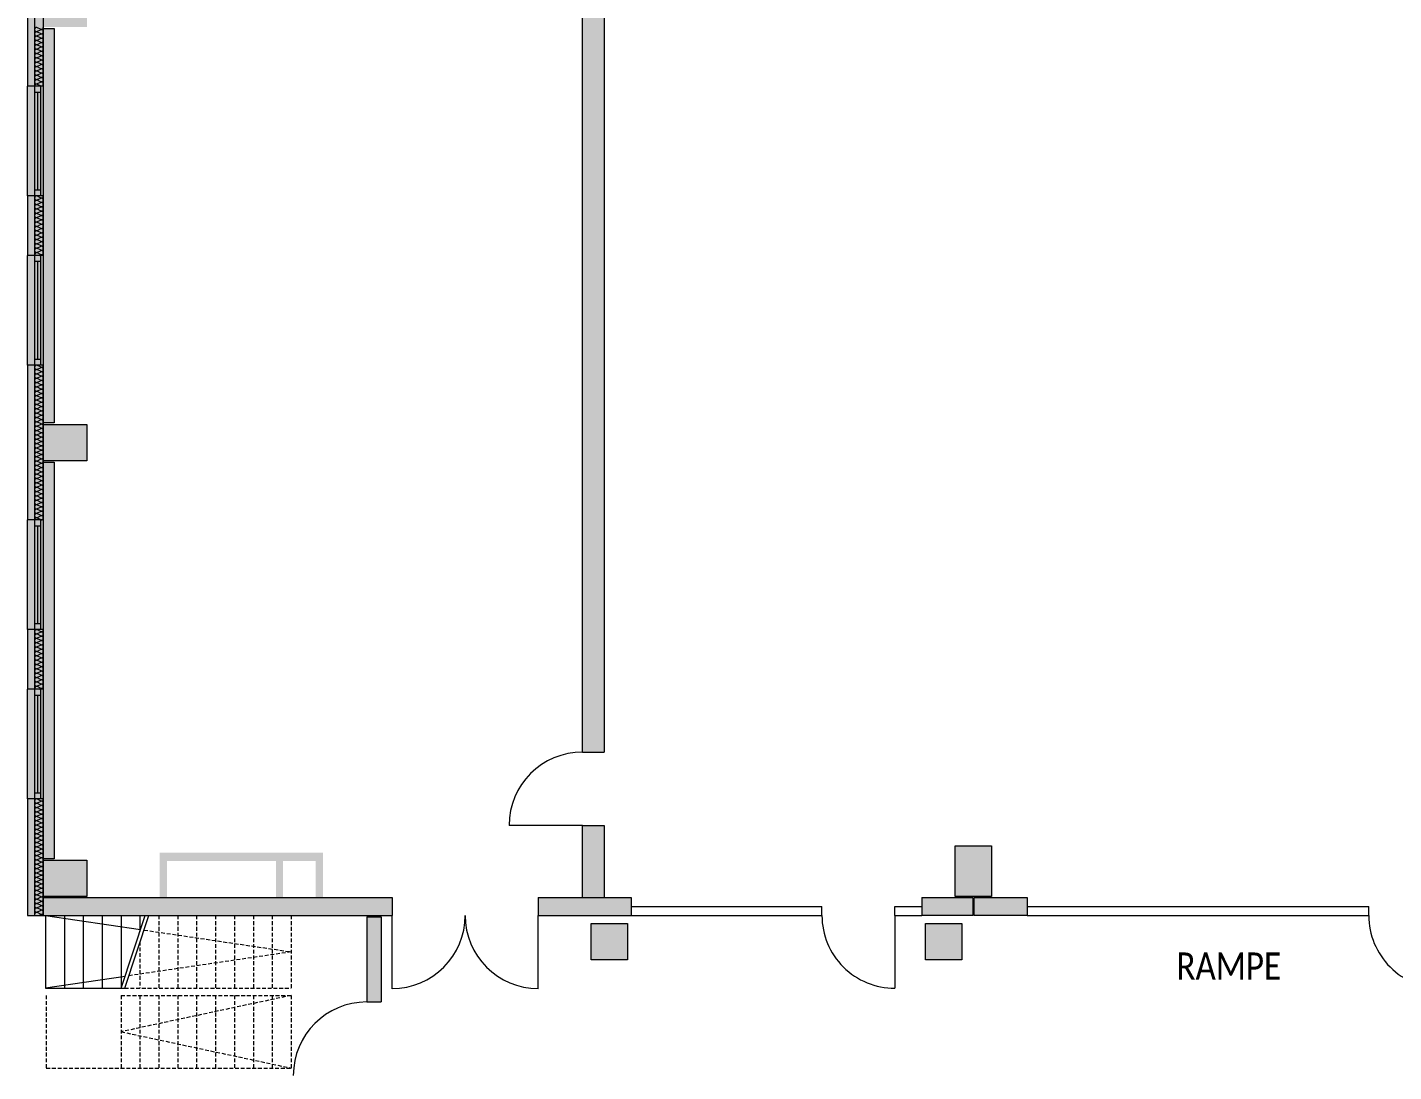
# Model space of a CAD drawing. Header units: inches. Extents: x -139469 to 69789, y -72919 to 35471.
# Drawn here: x -139469 to -120666, y -44619 to -30244 of the extents above; entities that cross this region are included whole.
import ezdxf

# ---------------------------------------------------------------- set-up
doc = ezdxf.new("R2010")
doc.units = ezdxf.units.IN
doc.header["$LTSCALE"] = 525
doc.header["$MEASUREMENT"] = 0
for name, pattern in [('AUSGEZOGEN', [0]), ('VERDECKT', [0.15, 0.1, -0.05]), ('Volllinie', [0])]:
    doc.linetypes.add(name, pattern=pattern)
doc.layers.add('Grundebene', color=7, linetype='Continuous')
doc.styles.add('CALIBRI', font='calibri.ttf', dxfattribs={"height": 0.2})

msp = doc.modelspace()

# ---------------------------------------------------------------- hatches: boundary and pattern name
at = {"layer": 'Grundebene', "true_color": 0x000000, "transparency": 33554687}
for points in [[(-139469, 18221), (-139469, -42469), (-139249, -42469), (-139249, -41689), (-139249, -36229), (-139249, -36209), (-139249, -35709), (-139249, -35689), (-139249, -30259), (-139249, -30239), (-139249, -29739), (-139249, -29719), (-139249, -24289), (-139249, -24269), (-139249, -23769), (-139249, -23749), (-139249, -18319), (-139249, -18299), (-139249, -17799), (-139249, -17779), (-139249, -12349), (-139249, -12329), (-139249, -11829), (-139249, -11809), (-139249, -6379), (-139249, -6359), (-139249, -5859), (-139249, -5839), (-139249, -409), (-139249, -389), (-139249, 111), (-139249, 131), (-139249, 5561), (-139249, 5581), (-139249, 6081), (-139249, 6101), (-139249, 11531), (-139249, 11551), (-139249, 12051), (-139249, 12071), (-139249, 17601), (-139249, 18221)], [(-139099, -41689), (-139099, -36229), (-139249, -36229), (-139249, -36209), (-138649, -36209), (-138649, -35709), (-139249, -35709), (-139249, -35689), (-139099, -35689), (-139099, -30259), (-139249, -30259), (-139249, -30239), (-138649, -30239), (-138649, -29739), (-139249, -29739), (-139249, -29719), (-139099, -29719), (-139099, -24289), (-139249, -24289), (-139249, -24269), (-138649, -24269), (-138649, -23769), (-139249, -23769), (-139249, -23749), (-139099, -23749), (-139099, -18319), (-139249, -18319), (-139249, -18299), (-138649, -18299), (-138649, -17799), (-139249, -17799), (-139249, -17779), (-139099, -17779), (-139099, -12349), (-139249, -12349), (-139249, -12329), (-138649, -12329), (-138649, -11829), (-139249, -11829), (-139249, -11809), (-139099, -11809), (-139099, -6379), (-139249, -6379), (-139249, -6359), (-138649, -6359), (-138649, -5859), (-139249, -5859), (-139249, -5839), (-139099, -5839), (-139099, -409), (-139249, -409), (-139249, -389), (-138649, -389), (-138649, 111), (-139249, 111), (-139249, 131), (-139099, 131), (-139099, 5561), (-139249, 5561), (-139249, 5581), (-138649, 5581), (-138649, 6081), (-139249, 6081), (-139249, 6101), (-139099, 6101), (-139099, 11531), (-139249, 11531), (-139249, 12071), (-139099, 12071), (-139099, 17601), (-139249, 17601), (-139249, 12071), (-139249, 11531), (-139249, 6101), (-139249, 6081), (-139249, 5581), (-139249, 5561), (-139249, 131), (-139249, 111), (-139249, -389), (-139249, -409), (-139249, -5839), (-139249, -5859), (-139249, -6359), (-139249, -6379), (-139249, -11809), (-139249, -11829), (-139249, -12329), (-139249, -12349), (-139249, -17779), (-139249, -17799), (-139249, -18299), (-139249, -18319), (-139249, -23749), (-139249, -23769), (-139249, -24269), (-139249, -24289), (-139249, -29719), (-139249, -29739), (-139249, -30239), (-139249, -30259), (-139249, -35689), (-139249, -35709), (-139249, -36209), (-139249, -36229), (-139249, -41689)], [(-131829, -28954), (-131529, -28954), (-131529, -40219), (-131829, -40219)], [(-131529, -41229), (-131529, -42219), (-131829, -42219), (-131829, -41229)], [(-138649, -42209), (-139249, -42209), (-139249, -41709), (-138649, -41709)], [(-135949, -41719), (-135949, -42219), (-136049, -42219), (-136049, -41719), (-137549, -41719), (-137549, -42219), (-137649, -42219), (-137649, -41604), (-135399, -41604), (-135399, -42219), (-135499, -42219), (-135499, -41719)], [(-139249, -42219), (-134449, -42219), (-134449, -42469), (-139249, -42469)], [(-132439, -42469), (-131159, -42469), (-131159, -42219), (-132439, -42219)], [(-134799, -42489), (-134799, -43659), (-134599, -43659), (-134599, -42489)], [(-134799, -43659), (-134599, -43659), (-134599, -42489), (-134799, -42489)], [(-131709, -43079), (-131709, -42579), (-131209, -42579), (-131209, -43079)]]:
    msp.add_hatch(color=18, dxfattribs=at).paths.add_polyline_path(points, flags=0)
h = msp.add_hatch(color=18, dxfattribs=at)
h.paths.add_polyline_path([(-126199, -41509), (-126199, -42209), (-126699, -42209), (-126699, -41509)], flags=0)
h.paths.add_polyline_path([(-126439, -42219), (-125709, -42219), (-125709, -42469), (-126439, -42469)], flags=0)
h.paths.add_polyline_path([(-126459, -42219), (-126459, -42469), (-127159, -42469), (-127159, -42219)], flags=0)
h.paths.add_polyline_path([(-127109, -42579), (-126609, -42579), (-126609, -43079), (-127109, -43079)], flags=0)

# ---------------------------------------------------------------- linework, layer by layer
at = {"layer": 'Grundebene', "color": 18, "linetype": 'AUSGEZOGEN', "lineweight": 13, "true_color": 0x000000}
for p, q in [((-139469, -28924), (-139469, -31054)), ((-139369, -28924), (-139369, -31054)), ((-139249, -31054), (-139249, -28924)), ((-131829, -40219), (-131829, -28954)), ((-131529, -28954), (-131529, -40219)), ((-139279, -30273), (-139339, -30244)), ((-139249, -35689), (-139249, -30259)), ((-139249, -30259), (-139099, -30259)), ((-139099, -30259), (-139099, -35689)), ((-139339, -30303), (-139279, -30274)), ((-139279, -30333), (-139339, -30304)), ((-139339, -30363), (-139279, -30334)), ((-139279, -30393), (-139339, -30364)), ((-139339, -30423), (-139279, -30394)), ((-139279, -30453), (-139339, -30424)), ((-139339, -30483), (-139279, -30454)), ((-139279, -30513), (-139339, -30484)), ((-139339, -30543), (-139279, -30514)), ((-139279, -30573), (-139339, -30544)), ((-139339, -30603), (-139279, -30574)), ((-139279, -30633), (-139339, -30604)), ((-139339, -30663), (-139279, -30634)), ((-139279, -30693), (-139339, -30664)), ((-139339, -30723), (-139279, -30694)), ((-139279, -30753), (-139339, -30724)), ((-139339, -30783), (-139279, -30754)), ((-139279, -30813), (-139339, -30784)), ((-139339, -30843), (-139279, -30814)), ((-139279, -30873), (-139339, -30844)), ((-139339, -30903), (-139279, -30874)), ((-139279, -30933), (-139339, -30904)), ((-139339, -30963), (-139279, -30934)), ((-139279, -30993), (-139339, -30964)), ((-139339, -31023), (-139279, -30994)), ((-139279, -31053), (-139339, -31024)), ((-139249, -31054), (-139469, -31054)), ((-139469, -32564), (-139469, -31054)), ((-139369, -31054), (-139369, -32564)), ((-139369, -31134), (-139289, -31134)), ((-139329, -31134), (-139329, -32484)), ((-139289, -31054), (-139289, -32564)), ((-139249, -32564), (-139249, -31054)), ((-139289, -32484), (-139369, -32484)), ((-139249, -32564), (-139469, -32564)), ((-139469, -32564), (-139469, -33384)), ((-139369, -32564), (-139369, -33384)), ((-139279, -32593), (-139339, -32564)), ((-139339, -32623), (-139279, -32594)), ((-139279, -32653), (-139339, -32624)), ((-139339, -32683), (-139279, -32654)), ((-139279, -32713), (-139339, -32684)), ((-139339, -32743), (-139279, -32714)), ((-139249, -33384), (-139249, -32564)), ((-139279, -32773), (-139339, -32744)), ((-139339, -32803), (-139279, -32774)), ((-139279, -32833), (-139339, -32804)), ((-139339, -32863), (-139279, -32834)), ((-139279, -32893), (-139339, -32864)), ((-139339, -32923), (-139279, -32894)), ((-139279, -32953), (-139339, -32924)), ((-139339, -32983), (-139279, -32954)), ((-139279, -33013), (-139339, -32984)), ((-139339, -33043), (-139279, -33014)), ((-139279, -33073), (-139339, -33044)), ((-139339, -33103), (-139279, -33074)), ((-139279, -33133), (-139339, -33104)), ((-139339, -33163), (-139279, -33134)), ((-139279, -33193), (-139339, -33164)), ((-139339, -33223), (-139279, -33194)), ((-139279, -33253), (-139339, -33224)), ((-139339, -33283), (-139279, -33254)), ((-139249, -33384), (-139469, -33384)), ((-139469, -34894), (-139469, -33384)), ((-139369, -33384), (-139369, -34894)), ((-139369, -33464), (-139289, -33464)), ((-139279, -33313), (-139339, -33284)), ((-139339, -33343), (-139279, -33314)), ((-139279, -33373), (-139339, -33344)), ((-139329, -33464), (-139329, -34814)), ((-139299, -33384), (-139279, -33374)), ((-139289, -33384), (-139289, -34894)), ((-139249, -34894), (-139249, -33384)), ((-139249, -34894), (-139469, -34894)), ((-139469, -34894), (-139469, -37024)), ((-139289, -34814), (-139369, -34814)), ((-139369, -34894), (-139369, -37024)), ((-139279, -34923), (-139339, -34894)), ((-139339, -34953), (-139279, -34924)), ((-139279, -34983), (-139339, -34954)), ((-139249, -37024), (-139249, -34894)), ((-139339, -35013), (-139279, -34984)), ((-139279, -35043), (-139339, -35014)), ((-139339, -35073), (-139279, -35044)), ((-139279, -35103), (-139339, -35074)), ((-139339, -35133), (-139279, -35104)), ((-139279, -35163), (-139339, -35134)), ((-139339, -35193), (-139279, -35164)), ((-139279, -35223), (-139339, -35194)), ((-139339, -35253), (-139279, -35224)), ((-139279, -35283), (-139339, -35254)), ((-139339, -35313), (-139279, -35284)), ((-139279, -35343), (-139339, -35314)), ((-139339, -35373), (-139279, -35344)), ((-139279, -35403), (-139339, -35374)), ((-139339, -35433), (-139279, -35404)), ((-139279, -35463), (-139339, -35434)), ((-139339, -35493), (-139279, -35464)), ((-139279, -35523), (-139339, -35494)), ((-139339, -35553), (-139279, -35524)), ((-139279, -35583), (-139339, -35554)), ((-139339, -35613), (-139279, -35584)), ((-139279, -35643), (-139339, -35614)), ((-139339, -35673), (-139279, -35644)), ((-139279, -35703), (-139339, -35674)), ((-139339, -35733), (-139279, -35704)), ((-139099, -35689), (-139249, -35689)), ((-139249, -35709), (-138649, -35709)), ((-139249, -36209), (-139249, -35709)), ((-138649, -35709), (-138649, -36209)), ((-139279, -35763), (-139339, -35734)), ((-139339, -35793), (-139279, -35764)), ((-139279, -35823), (-139339, -35794)), ((-139339, -35853), (-139279, -35824)), ((-139279, -35883), (-139339, -35854)), ((-139339, -35913), (-139279, -35884)), ((-139279, -35943), (-139339, -35914)), ((-139339, -35973), (-139279, -35944)), ((-139279, -36003), (-139339, -35974)), ((-139339, -36033), (-139279, -36004)), ((-139279, -36063), (-139339, -36034)), ((-139339, -36093), (-139279, -36064)), ((-139279, -36123), (-139339, -36094)), ((-139339, -36153), (-139279, -36124)), ((-139279, -36183), (-139339, -36154)), ((-139339, -36213), (-139279, -36184)), ((-139279, -36243), (-139339, -36214)), ((-139339, -36273), (-139279, -36244)), ((-139279, -36303), (-139339, -36274)), ((-138649, -36209), (-139249, -36209)), ((-139249, -41689), (-139249, -36229)), ((-139249, -36229), (-139099, -36229)), ((-139099, -36229), (-139099, -41689)), ((-139339, -36333), (-139279, -36304)), ((-139279, -36363), (-139339, -36334)), ((-139339, -36393), (-139279, -36364)), ((-139279, -36423), (-139339, -36394)), ((-139339, -36453), (-139279, -36424)), ((-139279, -36483), (-139339, -36454)), ((-139339, -36513), (-139279, -36484)), ((-139279, -36543), (-139339, -36514)), ((-139339, -36573), (-139279, -36544)), ((-139279, -36603), (-139339, -36574)), ((-139339, -36633), (-139279, -36604)), ((-139279, -36663), (-139339, -36634)), ((-139339, -36693), (-139279, -36664)), ((-139279, -36723), (-139339, -36694)), ((-139339, -36753), (-139279, -36724)), ((-139279, -36783), (-139339, -36754)), ((-139339, -36813), (-139279, -36784)), ((-139279, -36843), (-139339, -36814)), ((-139339, -36873), (-139279, -36844)), ((-139249, -37024), (-139469, -37024)), ((-139469, -38534), (-139469, -37024)), ((-139369, -37024), (-139369, -38534)), ((-139279, -36903), (-139339, -36874)), ((-139339, -36933), (-139279, -36904)), ((-139279, -36963), (-139339, -36934)), ((-139339, -36993), (-139279, -36964)), ((-139279, -37023), (-139339, -36994)), ((-139289, -37024), (-139289, -38534)), ((-139249, -38534), (-139249, -37024)), ((-139369, -37104), (-139289, -37104)), ((-139329, -37104), (-139329, -38454)), ((-139249, -38534), (-139469, -38534)), ((-139469, -38534), (-139469, -39354)), ((-139289, -38454), (-139369, -38454)), ((-139369, -38534), (-139369, -39354)), ((-139279, -38563), (-139339, -38534)), ((-139249, -39354), (-139249, -38534)), ((-139339, -38593), (-139279, -38564)), ((-139279, -38623), (-139339, -38594)), ((-139339, -38653), (-139279, -38624)), ((-139279, -38683), (-139339, -38654)), ((-139339, -38713), (-139279, -38684)), ((-139279, -38743), (-139339, -38714)), ((-139339, -38773), (-139279, -38744)), ((-139279, -38803), (-139339, -38774)), ((-139339, -38833), (-139279, -38804)), ((-139279, -38863), (-139339, -38834)), ((-139339, -38893), (-139279, -38864)), ((-139279, -38923), (-139339, -38894)), ((-139339, -38953), (-139279, -38924)), ((-139279, -38983), (-139339, -38954)), ((-139339, -39013), (-139279, -38984)), ((-139279, -39043), (-139339, -39014)), ((-139339, -39073), (-139279, -39044)), ((-139279, -39103), (-139339, -39074)), ((-139339, -39133), (-139279, -39104)), ((-139279, -39163), (-139339, -39134)), ((-139339, -39193), (-139279, -39164)), ((-139279, -39223), (-139339, -39194)), ((-139339, -39253), (-139279, -39224)), ((-139279, -39283), (-139339, -39254)), ((-139339, -39313), (-139279, -39284)), ((-139249, -39354), (-139469, -39354)), ((-139469, -40864), (-139469, -39354)), ((-139369, -39354), (-139369, -40864)), ((-139369, -39434), (-139289, -39434)), ((-139279, -39343), (-139339, -39314)), ((-139329, -39434), (-139329, -40784)), ((-139299, -39354), (-139279, -39344)), ((-139289, -39354), (-139289, -40864)), ((-139249, -40864), (-139249, -39354)), ((-131829, -40219), (-131529, -40219)), ((-139289, -40784), (-139369, -40784)), ((-139249, -40864), (-139469, -40864)), ((-139469, -40864), (-139469, -42469)), ((-139369, -40864), (-139369, -42469)), ((-139279, -40893), (-139339, -40864)), ((-139339, -40923), (-139279, -40894)), ((-139279, -40953), (-139339, -40924)), ((-139339, -40983), (-139279, -40954)), ((-139279, -41013), (-139339, -40984)), ((-139249, -42469), (-139249, -40864)), ((-139339, -41043), (-139279, -41014)), ((-139279, -41073), (-139339, -41044)), ((-139339, -41103), (-139279, -41074)), ((-139279, -41133), (-139339, -41104)), ((-139339, -41163), (-139279, -41134)), ((-139279, -41193), (-139339, -41164)), ((-139339, -41223), (-139279, -41194)), ((-139279, -41253), (-139339, -41224)), ((-139339, -41283), (-139279, -41254)), ((-139279, -41313), (-139339, -41284)), ((-139339, -41343), (-139279, -41314)), ((-139279, -41373), (-139339, -41344)), ((-131829, -41229), (-132839, -41229)), ((-131829, -42219), (-131829, -41229)), ((-131829, -41229), (-131529, -41229)), ((-131529, -41229), (-131529, -42219)), ((-139339, -41403), (-139279, -41374)), ((-139279, -41433), (-139339, -41404)), ((-139339, -41463), (-139279, -41434)), ((-139279, -41493), (-139339, -41464)), ((-139339, -41523), (-139279, -41494)), ((-139279, -41553), (-139339, -41524)), ((-139339, -41583), (-139279, -41554)), ((-126699, -41509), (-126199, -41509)), ((-126699, -42209), (-126699, -41509)), ((-126199, -41509), (-126199, -42209)), ((-139279, -41613), (-139339, -41584)), ((-139339, -41643), (-139279, -41614)), ((-139279, -41673), (-139339, -41644)), ((-139339, -41703), (-139279, -41674)), ((-139279, -41733), (-139339, -41704)), ((-139339, -41763), (-139279, -41734)), ((-139099, -41689), (-139249, -41689)), ((-139249, -41709), (-138649, -41709)), ((-139249, -42209), (-139249, -41709)), ((-138649, -41709), (-138649, -42209)), ((-139279, -41793), (-139339, -41764)), ((-139339, -41823), (-139279, -41794)), ((-139279, -41853), (-139339, -41824)), ((-139339, -41883), (-139279, -41854)), ((-139279, -41913), (-139339, -41884)), ((-139339, -41943), (-139279, -41914)), ((-139279, -41973), (-139339, -41944)), ((-139339, -42003), (-139279, -41974)), ((-139279, -42033), (-139339, -42004)), ((-139339, -42063), (-139279, -42034)), ((-139279, -42093), (-139339, -42064)), ((-139339, -42123), (-139279, -42094)), ((-139279, -42153), (-139339, -42124)), ((-139339, -42183), (-139279, -42154)), ((-139279, -42213), (-139339, -42184)), ((-139339, -42243), (-139279, -42214)), ((-139279, -42273), (-139339, -42244)), ((-139339, -42303), (-139279, -42274)), ((-139279, -42333), (-139339, -42304)), ((-138649, -42209), (-139249, -42209)), ((-139249, -42469), (-139249, -42219)), ((-139249, -42219), (-134449, -42219)), ((-134449, -42219), (-134449, -42469)), ((-132439, -42219), (-132439, -42469)), ((-132439, -42219), (-131159, -42219)), ((-131159, -42219), (-131159, -42469)), ((-127159, -42219), (-127159, -42469)), ((-127159, -42219), (-126459, -42219)), ((-126199, -42209), (-126699, -42209)), ((-126459, -42219), (-126459, -42469)), ((-126439, -42219), (-125709, -42219)), ((-126439, -42469), (-126439, -42219)), ((-125709, -42219), (-125709, -42469)), ((-139469, -42469), (-139249, -42469)), ((-139339, -42363), (-139279, -42334)), ((-139279, -42393), (-139339, -42364)), ((-139339, -42423), (-139279, -42394)), ((-139279, -42453), (-139339, -42424)), ((-139309, -42469), (-139279, -42454)), ((-139249, -42469), (-134449, -42469)), ((-139219, -42469), (-139219, -43469)), ((-139219, -42469), (-139219, -43469)), ((-139219, -42469), (-137911, -42662)), ((-138959, -42469), (-138959, -43469)), ((-138699, -42469), (-138699, -43469)), ((-138439, -42469), (-138439, -43469)), ((-138179, -42469), (-138179, -43469)), ((-138179, -43469), (-137847, -42469)), ((-138129, -43469), (-137797, -42469)), ((-137919, -42469), (-137919, -42687)), ((-134799, -42489), (-134599, -42489)), ((-134799, -42489), (-134799, -43659)), ((-134599, -42489), (-134599, -43659)), ((-134449, -43479), (-134449, -42469)), ((-132439, -42469), (-131159, -42469)), ((-132439, -43479), (-132439, -42469)), ((-131159, -42344), (-128534, -42344)), ((-131159, -42469), (-128534, -42469)), ((-127530, -42344), (-127159, -42344)), ((-127530, -42469), (-127159, -42469)), ((-127530, -42469), (-127530, -43469)), ((-126459, -42469), (-127159, -42469)), ((-125709, -42469), (-126444, -42469)), ((-125709, -42344), (-121009, -42344)), ((-125709, -42469), (-121009, -42469)), ((-131709, -42579), (-131209, -42579)), ((-131709, -43079), (-131709, -42579)), ((-131209, -42579), (-131209, -43079)), ((-127109, -42579), (-126609, -42579)), ((-127109, -43079), (-127109, -42579)), ((-126609, -42579), (-126609, -43079)), ((-131209, -43079), (-131709, -43079)), ((-126609, -43079), (-127109, -43079)), ((-138125, -43307), (-139219, -43469)), ((-139219, -43469), (-138129, -43469)), ((-134799, -43659), (-134599, -43659))]:
    msp.add_line(p, q, dxfattribs=at)
at = {"layer": 'Grundebene', "color": 18, "linetype": 'VERDECKT', "lineweight": 13, "true_color": 0x000000}
for p, q in [((-137659, -42469), (-137659, -43469)), ((-137399, -42469), (-137399, -43469)), ((-137139, -42469), (-137139, -43469)), ((-136879, -42469), (-136879, -43469)), ((-136619, -42469), (-136619, -43469)), ((-136359, -42469), (-136359, -43469)), ((-136099, -42469), (-136099, -43469)), ((-135839, -42469), (-135839, -43469)), ((-137863, -42669), (-135839, -42969)), ((-137919, -42829), (-137919, -43469)), ((-135839, -42969), (-138073, -43299)), ((-139209, -43569), (-139209, -44569)), ((-138179, -43569), (-138179, -44569)), ((-138179, -43569), (-135839, -43569)), ((-135839, -43569), (-138179, -44069)), ((-138129, -43469), (-135839, -43469)), ((-137919, -43569), (-137919, -44569)), ((-137659, -43569), (-137659, -44569)), ((-137399, -43569), (-137399, -44569)), ((-137139, -43569), (-137139, -44569)), ((-136879, -43569), (-136879, -44569)), ((-136619, -43569), (-136619, -44569)), ((-136359, -43569), (-136359, -44569)), ((-136099, -43569), (-136099, -44569)), ((-135839, -43569), (-135839, -44569)), ((-138179, -44069), (-135839, -44569)), ((-139209, -44569), (-135839, -44569))]:
    msp.add_line(p, q, dxfattribs=at)
at = {"layer": 'Grundebene', "color": 18, "linetype": 'Volllinie', "lineweight": 9, "true_color": 0x000000}
for p, q in [((-128534, -42469), (-128534, -42344)), ((-127530, -42469), (-127530, -42344)), ((-121009, -42469), (-121009, -42344))]:
    msp.add_line(p, q, dxfattribs=at)
at = {"layer": 'Grundebene', "color": 18, "linetype": 'AUSGEZOGEN', "lineweight": 13, "true_color": 0x000000}
for centre, radius, start, end in [((-139339, -30274), 29.4, 90, 270), ((-139279, -30244), 29.4, 270, 0), ((-139339, -30334), 29.4, 90, 270), ((-139339, -30394), 29.4, 90, 270), ((-139339, -30454), 29.4, 90, 270), ((-139279, -30304), 29.4, 360, 90), ((-139279, -30304), 29.4, 270, 0), ((-139279, -30364), 29.4, 360, 90), ((-139279, -30364), 29.4, 270, 0), ((-139279, -30424), 29.4, 360, 90), ((-139279, -30424), 29.4, 270, 0), ((-139279, -30484), 29.4, 360, 90), ((-139339, -30514), 29.4, 90, 270), ((-139339, -30574), 29.4, 90, 270), ((-139339, -30634), 29.4, 90, 270), ((-139279, -30484), 29.4, 270, 0), ((-139279, -30544), 29.4, 360, 90), ((-139279, -30544), 29.4, 270, 0), ((-139279, -30604), 29.4, 360, 90), ((-139279, -30604), 29.4, 270, 0), ((-139279, -30664), 29.4, 360, 90), ((-139339, -30694), 29.4, 90, 270), ((-139339, -30754), 29.4, 90, 270), ((-139339, -30814), 29.4, 90, 270), ((-139279, -30664), 29.4, 270, 0), ((-139279, -30724), 29.4, 360, 90), ((-139279, -30724), 29.4, 270, 0), ((-139279, -30784), 29.4, 360, 90), ((-139279, -30784), 29.4, 270, 0), ((-139279, -30844), 29.4, 360, 90), ((-139339, -30874), 29.4, 90, 270), ((-139339, -30934), 29.4, 90, 270), ((-139339, -30994), 29.4, 90, 270), ((-139339, -31054), 29.4, 90, 180.0585), ((-139279, -30844), 29.4, 270, 0), ((-139279, -30904), 29.4, 360, 90), ((-139279, -30904), 29.4, 270, 0), ((-139279, -30964), 29.4, 360, 90), ((-139279, -30964), 29.4, 270, 0), ((-139279, -31024), 29.4, 360, 90), ((-139279, -31024), 29.4, 270, 0), ((-139339, -32594), 29.4, 90, 270), ((-139339, -32654), 29.4, 90, 270), ((-139339, -32714), 29.4, 90, 270), ((-139279, -32564), 29.4, 270, 0), ((-139279, -32624), 29.4, 360, 90), ((-139279, -32624), 29.4, 270, 0), ((-139279, -32684), 29.4, 360, 90), ((-139279, -32684), 29.4, 270, 0), ((-139279, -32744), 29.4, 360, 90), ((-139339, -32774), 29.4, 90, 270), ((-139339, -32834), 29.4, 90, 270), ((-139339, -32894), 29.4, 90, 270), ((-139279, -32744), 29.4, 270, 0), ((-139279, -32804), 29.4, 360, 90), ((-139279, -32804), 29.4, 270, 0), ((-139279, -32864), 29.4, 0, 90), ((-139279, -32864), 29.4, 270, 0), ((-139279, -32924), 29.4, 360, 90), ((-139339, -32954), 29.4, 90, 270), ((-139339, -33014), 29.4, 90, 270), ((-139339, -33074), 29.4, 90, 270), ((-139279, -32924), 29.4, 270, 0), ((-139279, -32984), 29.4, 360, 90), ((-139279, -32984), 29.4, 270, 0), ((-139279, -33044), 29.4, 360, 90), ((-139279, -33044), 29.4, 270, 0), ((-139279, -33104), 29.4, 360, 90), ((-139339, -33134), 29.4, 90, 270), ((-139339, -33194), 29.4, 90, 270), ((-139339, -33254), 29.4, 90, 270), ((-139279, -33104), 29.4, 270, 0), ((-139279, -33164), 29.4, 0, 90), ((-139279, -33164), 29.4, 270, 0), ((-139279, -33224), 29.4, 360, 90), ((-139279, -33224), 29.4, 270, 0), ((-139279, -33284), 29.4, 360, 90), ((-139339, -33314), 29.4, 90, 270), ((-139339, -33374), 29.4, 90, 199.9473), ((-139279, -33284), 29.4, 270, 0), ((-139279, -33344), 29.4, 360, 90), ((-139279, -33344), 29.4, 270, 0), ((-139279, -33404), 29.4, 42.7852, 90), ((-139339, -34924), 29.4, 90, 270), ((-139339, -34984), 29.4, 90, 270), ((-139279, -34894), 29.4, 270, 0), ((-139279, -34954), 29.4, 360, 90), ((-139279, -34954), 29.4, 270, 0), ((-139339, -35044), 29.4, 90, 270), ((-139339, -35104), 29.4, 90, 270), ((-139339, -35164), 29.4, 90, 270), ((-139279, -35014), 29.4, 360, 90), ((-139279, -35014), 29.4, 270, 0), ((-139279, -35074), 29.4, 360, 90), ((-139279, -35074), 29.4, 270, 0), ((-139279, -35134), 29.4, 0, 90), ((-139279, -35134), 29.4, 270, 0), ((-139339, -35224), 29.4, 90, 270), ((-139339, -35284), 29.4, 90, 270), ((-139339, -35344), 29.4, 90, 270), ((-139279, -35194), 29.4, 360, 90), ((-139279, -35194), 29.4, 270, 0), ((-139279, -35254), 29.4, 360, 90), ((-139279, -35254), 29.4, 270, 0), ((-139279, -35314), 29.4, 360, 90), ((-139279, -35314), 29.4, 270, 0), ((-139279, -35374), 29.4, 360, 90), ((-139339, -35404), 29.4, 90, 270), ((-139339, -35464), 29.4, 90, 270), ((-139339, -35524), 29.4, 90, 270), ((-139279, -35374), 29.4, 270, 0), ((-139279, -35434), 29.4, 360, 90), ((-139279, -35434), 29.4, 270, 0), ((-139279, -35494), 29.4, 0, 90), ((-139279, -35494), 29.4, 270, 0), ((-139279, -35554), 29.4, 360, 90), ((-139339, -35584), 29.4, 90, 270), ((-139339, -35644), 29.4, 90, 270), ((-139339, -35704), 29.4, 90, 270), ((-139279, -35554), 29.4, 270, 0), ((-139279, -35614), 29.4, 360, 90), ((-139279, -35614), 29.4, 270, 0), ((-139279, -35674), 29.4, 360, 90), ((-139279, -35674), 29.4, 270, 0), ((-139279, -35734), 29.4, 360, 90), ((-139339, -35764), 29.4, 90, 270), ((-139339, -35824), 29.4, 90, 270), ((-139339, -35884), 29.4, 90, 270), ((-139339, -35944), 29.4, 90, 270), ((-139279, -35734), 29.4, 270, 0), ((-139279, -35794), 29.4, 360, 90), ((-139279, -35794), 29.4, 270, 0), ((-139279, -35854), 29.4, 360, 90), ((-139279, -35854), 29.4, 270, 0), ((-139279, -35914), 29.4, 0, 90), ((-139279, -35914), 29.4, 270, 0), ((-139339, -36004), 29.4, 90, 270), ((-139339, -36064), 29.4, 90, 270), ((-139339, -36124), 29.4, 90, 270), ((-139279, -35974), 29.4, 360, 90), ((-139279, -35974), 29.4, 270, 0), ((-139279, -36034), 29.4, 360, 90), ((-139279, -36034), 29.4, 270, 0), ((-139279, -36094), 29.4, 360, 90), ((-139279, -36094), 29.4, 270, 0), ((-139339, -36184), 29.4, 90, 270), ((-139339, -36244), 29.4, 90, 270), ((-139339, -36304), 29.4, 90, 270), ((-139279, -36154), 29.4, 360, 90), ((-139279, -36154), 29.4, 270, 0), ((-139279, -36214), 29.4, 360, 90), ((-139279, -36214), 29.4, 270, 0), ((-139279, -36274), 29.4, 360, 90), ((-139279, -36274), 29.4, 270, 0), ((-139339, -36364), 29.4, 90, 270), ((-139339, -36424), 29.4, 90, 270), ((-139339, -36484), 29.4, 90, 270), ((-139279, -36334), 29.4, 360, 90), ((-139279, -36334), 29.4, 270, 0), ((-139279, -36394), 29.4, 360, 90), ((-139279, -36394), 29.4, 270, 0), ((-139279, -36454), 29.4, 360, 90), ((-139279, -36454), 29.4, 270, 0), ((-139339, -36544), 29.4, 90, 270), ((-139339, -36604), 29.4, 90, 270), ((-139339, -36664), 29.4, 90, 270), ((-139279, -36514), 29.4, 0, 90), ((-139279, -36514), 29.4, 270, 0), ((-139279, -36574), 29.4, 0, 90), ((-139279, -36574), 29.4, 270, 0), ((-139279, -36634), 29.4, 360, 90), ((-139279, -36634), 29.4, 270, 0), ((-139279, -36694), 29.4, 360, 90), ((-139339, -36724), 29.4, 90, 270), ((-139339, -36784), 29.4, 90, 270), ((-139339, -36844), 29.4, 90, 270), ((-139279, -36694), 29.4, 270, 0), ((-139279, -36754), 29.4, 360, 90), ((-139279, -36754), 29.4, 270, 0), ((-139279, -36814), 29.4, 360, 90), ((-139279, -36814), 29.4, 270, 0), ((-139279, -36874), 29.4, 360, 90), ((-139339, -36904), 29.4, 90, 270), ((-139339, -36964), 29.4, 90, 270), ((-139339, -37024), 29.4, 90, 180.0585), ((-139279, -36874), 29.4, 270, 0), ((-139279, -36934), 29.4, 360, 90), ((-139279, -36934), 29.4, 270, 0), ((-139279, -36994), 29.4, 360, 90), ((-139279, -36994), 29.4, 270, 0), ((-139339, -38564), 29.4, 90, 270), ((-139279, -38534), 29.4, 270, 0), ((-139339, -38624), 29.4, 90, 270), ((-139339, -38684), 29.4, 90, 270), ((-139339, -38744), 29.4, 90, 270), ((-139279, -38594), 29.4, 360, 90), ((-139279, -38594), 29.4, 270, 0), ((-139279, -38654), 29.4, 360, 90), ((-139279, -38654), 29.4, 270, 0), ((-139279, -38714), 29.4, 0, 90), ((-139279, -38714), 29.4, 270, 0), ((-139339, -38804), 29.4, 90, 270), ((-139339, -38864), 29.4, 90, 270), ((-139339, -38924), 29.4, 90, 270), ((-139279, -38774), 29.4, 360, 90), ((-139279, -38774), 29.4, 270, 0), ((-139279, -38834), 29.4, 360, 90), ((-139279, -38834), 29.4, 270, 0), ((-139279, -38894), 29.4, 360, 90), ((-139279, -38894), 29.4, 270, 0), ((-139339, -38984), 29.4, 90, 270), ((-139339, -39044), 29.4, 90, 270), ((-139339, -39104), 29.4, 90, 270), ((-139279, -38954), 29.4, 360, 90), ((-139279, -38954), 29.4, 270, 0), ((-139279, -39014), 29.4, 360, 90), ((-139279, -39014), 29.4, 270, 0), ((-139279, -39074), 29.4, 360, 90), ((-139279, -39074), 29.4, 270, 0), ((-139279, -39134), 29.4, 360, 90), ((-139339, -39164), 29.4, 90, 270), ((-139339, -39224), 29.4, 90, 270), ((-139339, -39284), 29.4, 90, 270), ((-139279, -39134), 29.4, 270, 0), ((-139279, -39194), 29.4, 360, 90), ((-139279, -39194), 29.4, 270, 0), ((-139279, -39254), 29.4, 360, 90), ((-139279, -39254), 29.4, 270, 0), ((-139279, -39314), 29.4, 360, 90), ((-139339, -39344), 29.4, 90, 199.9473), ((-139279, -39314), 29.4, 270, 0), ((-139279, -39374), 29.4, 42.7852, 90), ((-131829, -41229), 1010, 90, 180), ((-139339, -40894), 29.4, 90, 270), ((-139339, -40954), 29.4, 90, 270), ((-139339, -41014), 29.4, 90, 270), ((-139279, -40864), 29.4, 270, 0), ((-139279, -40924), 29.4, 0, 90), ((-139279, -40924), 29.4, 270, 0), ((-139279, -40984), 29.4, 360, 90), ((-139279, -40984), 29.4, 270, 0), ((-139339, -41074), 29.4, 90, 270), ((-139339, -41134), 29.4, 90, 270), ((-139339, -41194), 29.4, 90, 270), ((-139279, -41044), 29.4, 360, 90), ((-139279, -41044), 29.4, 270, 0), ((-139279, -41104), 29.4, 360, 90), ((-139279, -41104), 29.4, 270, 0), ((-139279, -41164), 29.4, 0, 90), ((-139279, -41164), 29.4, 270, 0), ((-139339, -41254), 29.4, 90, 270), ((-139339, -41314), 29.4, 90, 270), ((-139339, -41374), 29.4, 90, 270), ((-139279, -41224), 29.4, 360, 90), ((-139279, -41224), 29.4, 270, 0), ((-139279, -41284), 29.4, 360, 90), ((-139279, -41284), 29.4, 270, 0), ((-139279, -41344), 29.4, 360, 90), ((-139279, -41344), 29.4, 270, 0), ((-139339, -41434), 29.4, 90, 270), ((-139339, -41494), 29.4, 90, 270), ((-139339, -41554), 29.4, 90, 270), ((-139279, -41404), 29.4, 360, 90), ((-139279, -41404), 29.4, 270, 0), ((-139279, -41464), 29.4, 360, 90), ((-139279, -41464), 29.4, 270, 0), ((-139279, -41524), 29.4, 360, 90), ((-139279, -41524), 29.4, 270, 0), ((-139279, -41584), 29.4, 360, 90), ((-139339, -41614), 29.4, 90, 270), ((-139339, -41674), 29.4, 90, 270), ((-139339, -41734), 29.4, 90, 270), ((-139279, -41584), 29.4, 270, 0), ((-139279, -41644), 29.4, 0, 90), ((-139279, -41644), 29.4, 270, 0), ((-139279, -41704), 29.4, 360, 90), ((-139279, -41704), 29.4, 270, 0), ((-139279, -41764), 29.4, 0, 90), ((-139339, -41794), 29.4, 90, 270), ((-139339, -41854), 29.4, 90, 270), ((-139339, -41914), 29.4, 90, 270), ((-139279, -41764), 29.4, 270, 0), ((-139279, -41824), 29.4, 0, 90), ((-139279, -41824), 29.4, 270, 0), ((-139279, -41884), 29.4, 360, 90), ((-139279, -41884), 29.4, 270, 0), ((-139279, -41944), 29.4, 0, 90), ((-139339, -41974), 29.4, 90, 270), ((-139339, -42034), 29.4, 90, 270), ((-139339, -42094), 29.4, 90, 270), ((-139279, -41944), 29.4, 270, 0), ((-139279, -42004), 29.4, 360, 90), ((-139279, -42004), 29.4, 270, 0), ((-139279, -42064), 29.4, 360, 90), ((-139279, -42064), 29.4, 270, 0), ((-139279, -42124), 29.4, 360, 90), ((-139339, -42154), 29.4, 90, 270), ((-139339, -42214), 29.4, 90, 270), ((-139339, -42274), 29.4, 90, 270), ((-139339, -42334), 29.4, 90, 270), ((-139279, -42124), 29.4, 270, 0), ((-139279, -42184), 29.4, 360, 90), ((-139279, -42184), 29.4, 270, 0), ((-139279, -42244), 29.4, 360, 90), ((-139279, -42244), 29.4, 270, 0), ((-139279, -42304), 29.4, 360, 90), ((-139279, -42304), 29.4, 270, 0), ((-139339, -42394), 29.4, 90, 270), ((-139339, -42454), 29.4, 90, 210.7454), ((-139279, -42364), 29.4, 360, 90), ((-139279, -42364), 29.4, 270, 0), ((-139279, -42424), 29.4, 0, 90), ((-139279, -42424), 29.4, 270, 0), ((-139279, -42484), 29.4, 30.6095, 90), ((-134449, -42469), 1005, 270, 360), ((-132439, -42469), 1005, 180, 270), ((-127534, -42469), 1000, 180, 270.2404), ((-120009, -42469), 1000, 180, 270.2404), ((-134799, -44669), 1010, 90, 180)]:
    msp.add_arc(centre, radius, start, end, dxfattribs=at)

# ---------------------------------------------------------------- texts
at = {"layer": 'Grundebene', "color": 18, "lineweight": 18, "true_color": 0x000000, "style": 'CALIBRI', "width": 0.826172}
msp.add_text('RAMPE', height=375, dxfattribs=at).set_placement((-123655, -43353))

doc.saveas('drawing.dxf')
